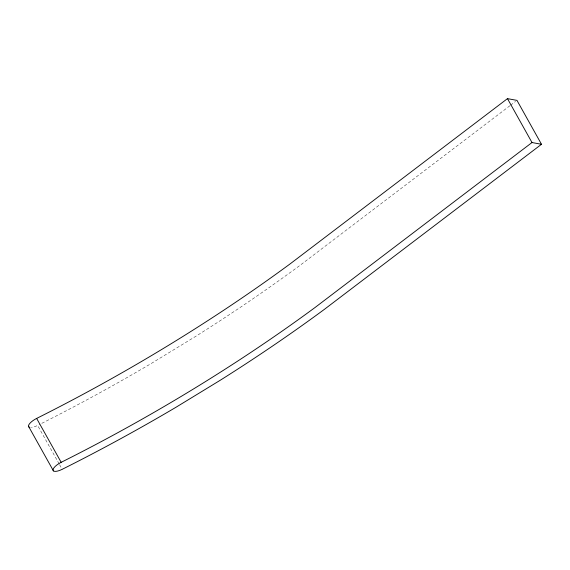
<?xml version="1.0" encoding="UTF-8"?>
<svg xmlns="http://www.w3.org/2000/svg" width="570" height="570" viewBox="0 0 570 570"><rect width="100%" height="100%" fill="white"/><g stroke="black" fill="none" stroke-linecap="round" stroke-linejoin="round"><path stroke-width="0.43" stroke-dasharray="2.85 2.14" d="M509.901 105.756L299.984 265.363A642.967 219.906 -29.2 0 1 195.695 336.371L151.549 363.304A642.967 219.906 -29.2 0 1 39.173 424.657M510.606 105.215L515.551 101.453M59.152 463.937L37.634 425.434A9.733 3.327 -29.2 0 1 31.378 427.464M59.586 464.707L62.166 469.331"/><path stroke-width="0.85" d="M541.5 144.281L532.002 142.536L315.025 307.522A623.103 213.116 -29.2 0 1 61.175 462.32A9.733 3.327 -29.2 0 0 53.031 470.15A9.733 3.327 -29.2 0 0 62.166 469.331A642.967 219.906 -29.2 0 0 176.08 407.208L220.227 380.268A642.967 219.906 -29.2 0 0 324.515 309.261L541.5 144.281L516.969 100.377L507.471 98.639L290.486 263.618A623.103 213.116 -29.2 0 1 36.644 418.423A9.733 3.327 -29.2 0 0 29.904 427.429M507.471 98.639L532.002 142.536M36.644 418.423L61.175 462.32M28.5 426.253L53.459 470.913"/></g></svg>
